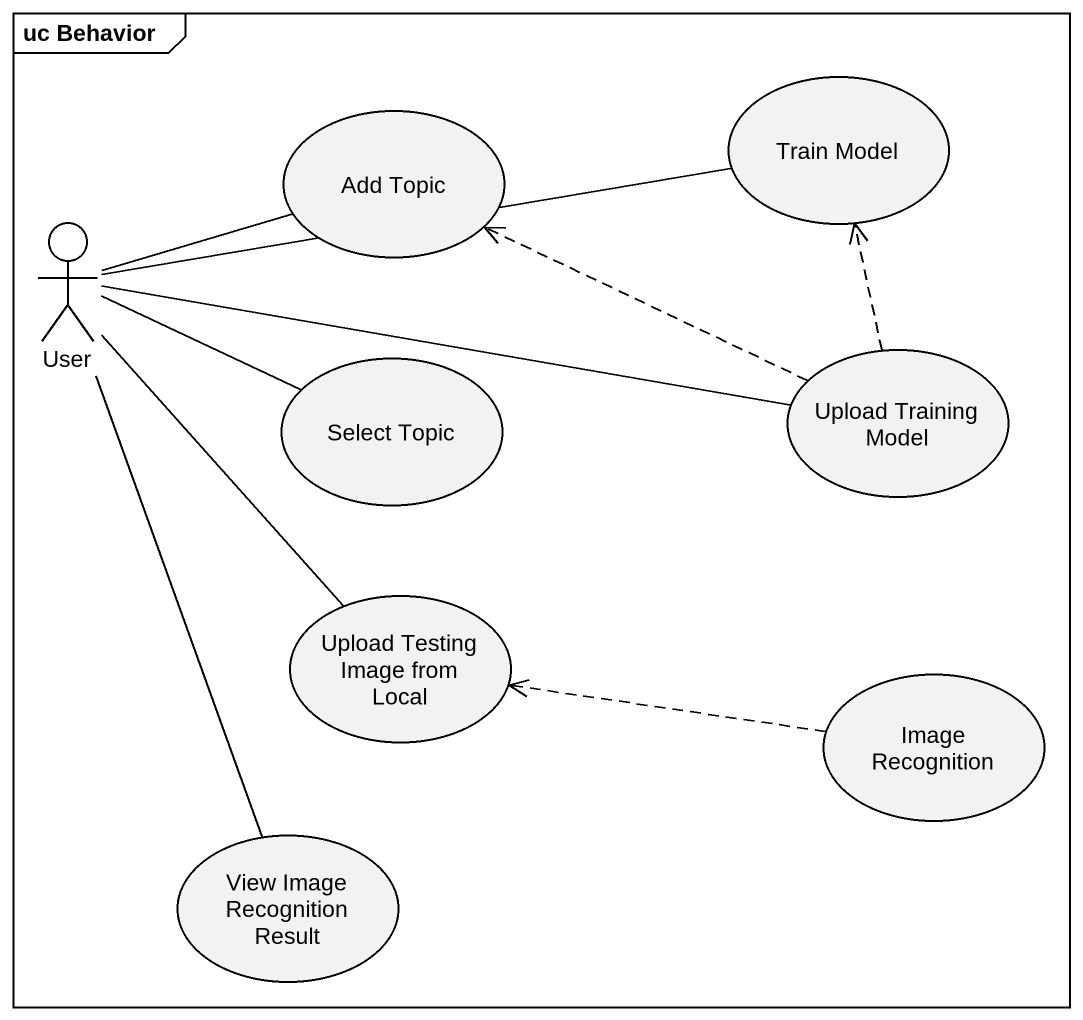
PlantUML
@startuml
mainframe uc Behavior
usecase "Add Topic" as Add_Topic
usecase "Train Model" as Train_Model
actor User
usecase "Select Topic" as Select_Topic
usecase "Upload Training Model" as Upload_Training_Model
usecase "Upload Testing Image from Local" as Upload_Testing_Image_from
usecase "Image Recognition" as Image_Recognition
usecase "View Image Recognition Result" as View_Image_Recognition
Add_Topic -left- User
Train_Model -left- User
Select_Topic -left- User
Upload_Training_Model .left.> Add_Topic
Upload_Training_Model .up.> Train_Model
Upload_Training_Model -left- User
Upload_Testing_Image_from -up- User
Image_Recognition .left.> Upload_Testing_Image_from
View_Image_Recognition -up- User
@enduml
